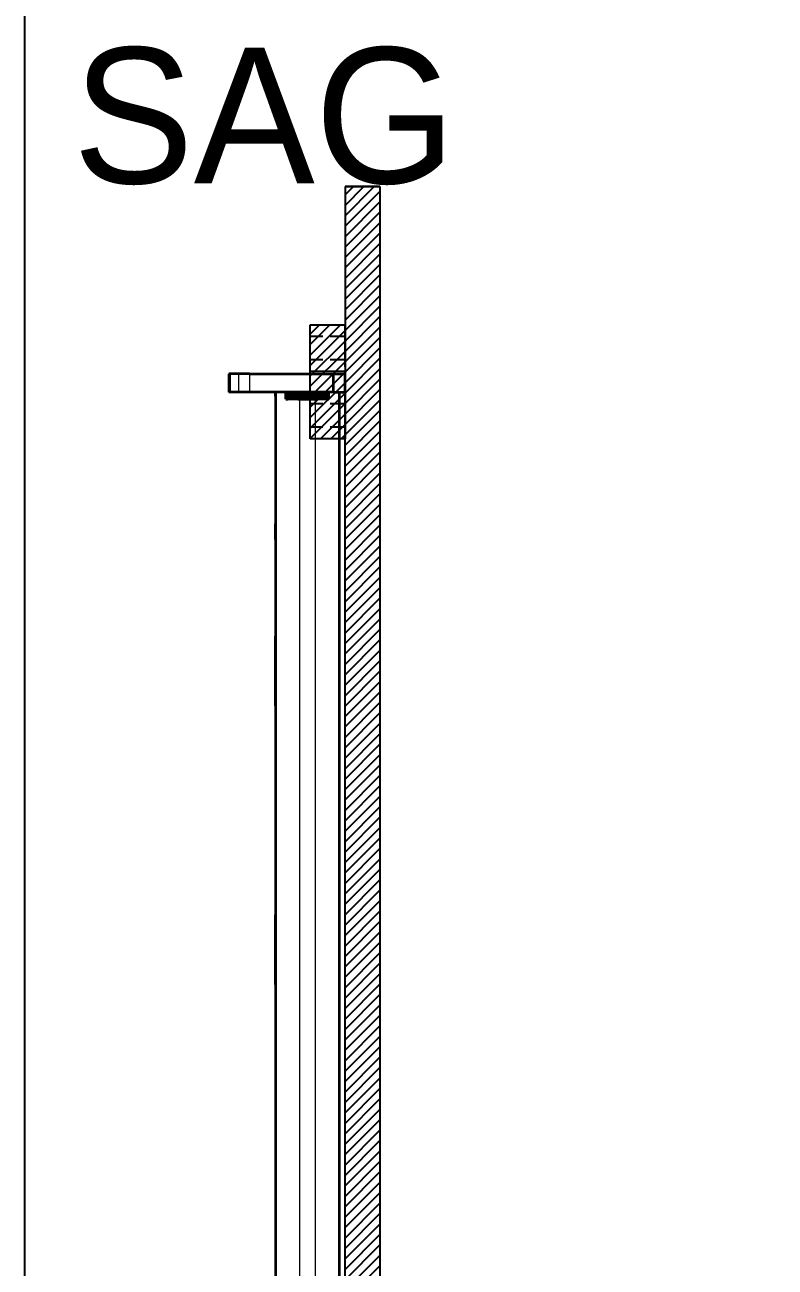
# Model space of a CAD drawing. Extents: x -442114 to -441356, y 420528 to 426243.
# Drawn here: x -442114 to -441791, y 423201 to 423735 of the extents above; entities that cross this region are included whole.
import ezdxf

# ---------------------------------------------------------------- set-up
doc = ezdxf.new("R2010")
doc.units = 0
doc.linetypes.add('DASHED2', pattern=[9.525, 6.35, -3.175])
doc.layers.add('GORUNEN', color=7, linetype='Continuous', lineweight=35)
doc.layers.add('TEGET', color=8, linetype='Continuous', lineweight=18)
doc.layers.add('YAZI', color=3, linetype='Continuous')

# ---------------------------------------------------------------- blocks, each defined once
blk = doc.blocks.new('RFRF')
at = {"layer": 'GORUNEN', "color": 6}
for points in [[(-436074.87, 422637.79), (-436074.95, 422637.79), (-436075.03, 422637.79), (-436075.1, 422637.79), (-436075.16, 422637.79), (-436075.22, 422637.79), (-436075.27, 422637.79), (-436075.31, 422637.79), (-436075.35, 422637.79), (-436075.39, 422637.79), (-436075.41, 422637.79), (-436075.44, 422637.79), (-436075.45, 422637.79), (-436075.46, 422637.79), (-436075.46, 422637.79)], [(-436075.46, 422637.79), (-436075.46, 422629.79)], [(-436071.41, 422637.79), (-436074.87, 422637.79)], [(-436066.56, 422637.79), (-436067.03, 422637.79), (-436067.5, 422637.79), (-436067.96, 422637.79), (-436068.41, 422637.79), (-436068.84, 422637.79), (-436069.25, 422637.79), (-436069.64, 422637.79), (-436069.99, 422637.79), (-436070.32, 422637.79), (-436070.62, 422637.79), (-436070.87, 422637.79), (-436071.09, 422637.79), (-436071.27, 422637.79), (-436071.41, 422637.79)], [(-436066.56, 422637.79), (-436030.46, 422637.79)], [(-436030.46, 422637.79), (-436025.46, 422637.79)], [(-436030.46, 422629.79), (-436030.46, 422637.79)], [(-436025.46, 422629.79), (-436025.46, 422637.79)], [(-436074.87, 422629.79), (-436075.31, 422629.79), (-436075.46, 422629.79)], [(-436071.41, 422629.79), (-436074.87, 422629.79)], [(-436066.56, 422629.79), (-436068.18, 422629.79), (-436069.64, 422629.79), (-436070.24, 422629.79), (-436070.75, 422629.79), (-436071.14, 422629.79), (-436071.41, 422629.79)], [(-436030.46, 422629.79), (-436066.56, 422629.79)], [(-436055.46, 422629.79), (-436055.46, 420689.79)], [(-436055.46, 422628.16), (-436055.46, 422628.27), (-436055.46, 422628.38), (-436055.46, 422628.49), (-436055.46, 422628.6), (-436055.46, 422628.72), (-436055.46, 422628.83), (-436055.46, 422628.95), (-436055.46, 422629.07), (-436055.46, 422629.19), (-436055.46, 422629.31), (-436055.46, 422629.43), (-436055.46, 422629.55), (-436055.46, 422629.67), (-436055.46, 422629.79)], [(-436051.01, 422629.36), (-436051.01, 422629.79)], [(-436051.01, 422629.36), (-436050.16, 422629.36)], [(-436051.01, 422629.22), (-436051.01, 422629.36)], [(-436051.01, 422629.22), (-436050.16, 422629.22)], [(-436051.01, 422628.81), (-436051.01, 422629.22)], [(-436050.16, 422629.36), (-436049.48, 422629.36), (-436048.81, 422629.36), (-436048.15, 422629.36), (-436047.51, 422629.36), (-436046.89, 422629.36), (-436046.31, 422629.36), (-436045.76, 422629.36), (-436045.25, 422629.36), (-436044.78, 422629.36), (-436044.36, 422629.36), (-436044, 422629.36), (-436043.7, 422629.36), (-436043.45, 422629.36), (-436043.27, 422629.36)], [(-436043.4, 422629.22), (-436043.58, 422629.22), (-436043.83, 422629.22), (-436044.13, 422629.22), (-436044.48, 422629.22), (-436044.89, 422629.22), (-436045.34, 422629.22), (-436045.84, 422629.22), (-436046.38, 422629.22), (-436046.96, 422629.22), (-436047.56, 422629.22), (-436048.19, 422629.22), (-436048.83, 422629.22), (-436049.49, 422629.22), (-436050.16, 422629.22)], [(-436043.4, 422629.22), (-436042.76, 422629.22)], [(-436043.27, 422629.36), (-436042.62, 422629.36)], [(-436042.76, 422629.22), (-436042.69, 422629.22), (-436042.59, 422629.22), (-436042.46, 422629.22), (-436042.3, 422629.22), (-436042.11, 422629.22), (-436041.92, 422629.22), (-436041.71, 422629.22), (-436041.51, 422629.22), (-436041.31, 422629.22), (-436041.13, 422629.22), (-436040.97, 422629.22), (-436040.84, 422629.22), (-436040.74, 422629.22), (-436040.67, 422629.22)], [(-436042.62, 422629.36), (-436042.56, 422629.36), (-436042.47, 422629.36), (-436042.36, 422629.36), (-436042.22, 422629.36), (-436042.06, 422629.36), (-436041.89, 422629.36), (-436041.71, 422629.36), (-436041.54, 422629.36), (-436041.37, 422629.36), (-436041.21, 422629.36), (-436041.07, 422629.36), (-436040.95, 422629.36), (-436040.87, 422629.36), (-436040.81, 422629.36)], [(-436040.81, 422629.36), (-436040.16, 422629.36)], [(-436040.67, 422629.22), (-436040.02, 422629.22)], [(-436040.16, 422629.36), (-436039.98, 422629.36), (-436039.73, 422629.36), (-436039.42, 422629.36), (-436039.06, 422629.36), (-436038.65, 422629.36), (-436038.18, 422629.36), (-436037.67, 422629.36), (-436037.12, 422629.36), (-436036.54, 422629.36), (-436035.92, 422629.36), (-436035.28, 422629.36), (-436034.62, 422629.36), (-436033.95, 422629.36), (-436033.27, 422629.36)], [(-436033.27, 422629.22), (-436033.93, 422629.22), (-436034.59, 422629.22), (-436035.24, 422629.22), (-436035.87, 422629.22), (-436036.47, 422629.22), (-436037.04, 422629.22), (-436037.58, 422629.22), (-436038.08, 422629.22), (-436038.54, 422629.22), (-436038.95, 422629.22), (-436039.3, 422629.22), (-436039.6, 422629.22), (-436039.84, 422629.22), (-436040.02, 422629.22)], [(-436033.27, 422629.79), (-436032.42, 422629.79)], [(-436033.27, 422629.36), (-436032.42, 422629.36)], [(-436033.27, 422629.22), (-436032.42, 422629.22)], [(-436032.42, 422629.36), (-436032.42, 422629.79)], [(-436032.42, 422629.22), (-436032.42, 422629.36)], [(-436032.42, 422628.81), (-436032.42, 422629.22)], [(-436030.46, 422629.79), (-436025.46, 422629.79)], [(-436027.96, 422629.79), (-436027.96, 420689.79)], [(-436055.46, 422628.16), (-436055.46, 422627.94), (-436055.46, 422627.73), (-436055.46, 422627.53), (-436055.46, 422627.34), (-436055.46, 422627.17), (-436055.46, 422627.01), (-436055.46, 422626.87), (-436055.46, 422626.74), (-436055.46, 422626.64), (-436055.46, 422626.55), (-436055.46, 422626.48), (-436055.46, 422626.43), (-436055.46, 422626.4), (-436055.46, 422626.39)], [(-436055.46, 422626.39), (-436055.46, 422613.19)], [(-436051.01, 422628.81), (-436050.16, 422628.81)], [(-436051.01, 422628.67), (-436051.01, 422628.81)], [(-436051.01, 422628.67), (-436050.16, 422628.67)], [(-436051.01, 422628.36), (-436051.01, 422628.67)], [(-436051.01, 422628.36), (-436050.16, 422628.36)], [(-436051.01, 422628.22), (-436051.01, 422628.36)], [(-436051.01, 422628.22), (-436050.16, 422628.22)], [(-436051.01, 422627.91), (-436051.01, 422628.22)], [(-436051.01, 422627.91), (-436050.16, 422627.91)], [(-436051.01, 422627.77), (-436051.01, 422627.91)], [(-436051.01, 422627.77), (-436050.16, 422627.77)], [(-436051.01, 422627.36), (-436051.01, 422627.77)], [(-436051.01, 422627.36), (-436050.16, 422627.36)], [(-436051.01, 422627.22), (-436051.01, 422627.36)], [(-436051.01, 422627.22), (-436050.16, 422627.22)], [(-436051.01, 422626.79), (-436051.01, 422627.22)], [(-436051.01, 422626.79), (-436050.16, 422626.79)], [(-436050.16, 422628.81), (-436049.53, 422628.81), (-436048.91, 422628.81), (-436048.3, 422628.81), (-436047.71, 422628.81), (-436047.15, 422628.81), (-436046.61, 422628.81), (-436046.1, 422628.81), (-436045.63, 422628.81), (-436045.2, 422628.81), (-436044.82, 422628.81), (-436044.48, 422628.81), (-436044.2, 422628.81), (-436043.97, 422628.81), (-436043.8, 422628.81)], [(-436043.94, 422628.67), (-436044.11, 422628.67), (-436044.33, 422628.67), (-436044.6, 422628.67), (-436044.93, 422628.67), (-436045.31, 422628.67), (-436045.73, 422628.67), (-436046.19, 422628.67), (-436046.68, 422628.67), (-436047.21, 422628.67), (-436047.77, 422628.67), (-436048.34, 422628.67), (-436048.94, 422628.67), (-436049.54, 422628.67), (-436050.16, 422628.67)], [(-436050.16, 422628.36), (-436049.57, 422628.36), (-436049, 422628.36), (-436048.43, 422628.36), (-436047.88, 422628.36), (-436047.35, 422628.36), (-436046.85, 422628.36), (-436046.38, 422628.36), (-436045.94, 422628.36), (-436045.54, 422628.36), (-436045.18, 422628.36), (-436044.87, 422628.36), (-436044.61, 422628.36), (-436044.4, 422628.36), (-436044.24, 422628.36)], [(-436044.38, 422628.22), (-436044.53, 422628.22), (-436044.74, 422628.22), (-436045, 422628.22), (-436045.3, 422628.22), (-436045.65, 422628.22), (-436046.04, 422628.22), (-436046.47, 422628.22), (-436046.93, 422628.22), (-436047.42, 422628.22), (-436047.94, 422628.22), (-436048.47, 422628.22), (-436049.03, 422628.22), (-436049.59, 422628.22), (-436050.16, 422628.22)], [(-436050.16, 422627.91), (-436049.62, 422627.91), (-436049.08, 422627.91), (-436048.56, 422627.91), (-436048.05, 422627.91), (-436047.56, 422627.91), (-436047.1, 422627.91), (-436046.66, 422627.91), (-436046.25, 422627.91), (-436045.88, 422627.91), (-436045.55, 422627.91), (-436045.27, 422627.91), (-436045.02, 422627.91), (-436044.83, 422627.91), (-436044.68, 422627.91)], [(-436044.82, 422627.77), (-436044.96, 422627.77), (-436045.15, 422627.77), (-436045.39, 422627.77), (-436045.67, 422627.77), (-436045.99, 422627.77), (-436046.35, 422627.77), (-436046.75, 422627.77), (-436047.17, 422627.77), (-436047.63, 422627.77), (-436048.1, 422627.77), (-436048.6, 422627.77), (-436049.11, 422627.77), (-436049.63, 422627.77), (-436050.16, 422627.77)], [(-436050.16, 422627.36), (-436049.67, 422627.36), (-436049.19, 422627.36), (-436048.72, 422627.36), (-436048.26, 422627.36), (-436047.82, 422627.36), (-436047.4, 422627.36), (-436047, 422627.36), (-436046.64, 422627.36), (-436046.3, 422627.36), (-436046, 422627.36), (-436045.74, 422627.36), (-436045.53, 422627.36), (-436045.35, 422627.36), (-436045.22, 422627.36)], [(-436045.35, 422627.22), (-436045.48, 422627.22), (-436045.65, 422627.22), (-436045.87, 422627.22), (-436046.12, 422627.22), (-436046.41, 422627.22), (-436046.73, 422627.22), (-436047.09, 422627.22), (-436047.47, 422627.22), (-436047.88, 422627.22), (-436048.31, 422627.22), (-436048.76, 422627.22), (-436049.22, 422627.22), (-436049.68, 422627.22), (-436050.16, 422627.22)], [(-436045.77, 422626.79), (-436045.89, 422626.79), (-436046.05, 422626.79), (-436046.24, 422626.79), (-436046.47, 422626.79), (-436046.74, 422626.79), (-436047.03, 422626.79), (-436047.36, 422626.79), (-436047.71, 422626.79), (-436048.08, 422626.79), (-436048.47, 422626.79), (-436048.88, 422626.79), (-436049.3, 422626.79), (-436049.72, 422626.79), (-436050.16, 422626.79)], [(-436045.77, 422626.79), (-436045.12, 422626.79)], [(-436045.35, 422627.22), (-436044.71, 422627.22)], [(-436045.22, 422627.36), (-436044.57, 422627.36)], [(-436045.12, 422626.79), (-436044.91, 422626.79), (-436044.58, 422626.79), (-436044.14, 422626.79), (-436043.62, 422626.79), (-436043.02, 422626.79), (-436042.38, 422626.79), (-436041.71, 422626.79), (-436041.05, 422626.79), (-436040.4, 422626.79), (-436039.81, 422626.79), (-436039.28, 422626.79), (-436038.85, 422626.79), (-436038.52, 422626.79), (-436038.3, 422626.79)], [(-436044.82, 422627.77), (-436044.17, 422627.77)], [(-436044.71, 422627.22), (-436044.52, 422627.22), (-436044.23, 422627.22), (-436043.85, 422627.22), (-436043.39, 422627.22), (-436042.86, 422627.22), (-436042.3, 422627.22), (-436041.71, 422627.22), (-436041.13, 422627.22), (-436040.56, 422627.22), (-436040.04, 422627.22), (-436039.58, 422627.22), (-436039.2, 422627.22), (-436038.91, 422627.22), (-436038.72, 422627.22)], [(-436044.68, 422627.91), (-436044.03, 422627.91)], [(-436044.57, 422627.36), (-436044.39, 422627.36), (-436044.11, 422627.36), (-436043.75, 422627.36), (-436043.31, 422627.36), (-436042.81, 422627.36), (-436042.27, 422627.36), (-436041.71, 422627.36), (-436041.15, 422627.36), (-436040.62, 422627.36), (-436040.12, 422627.36), (-436039.68, 422627.36), (-436039.31, 422627.36), (-436039.04, 422627.36), (-436038.86, 422627.36)], [(-436044.38, 422628.22), (-436043.73, 422628.22)], [(-436044.24, 422628.36), (-436043.59, 422628.36)], [(-436044.17, 422627.77), (-436044.02, 422627.77), (-436043.78, 422627.77), (-436043.46, 422627.77), (-436043.09, 422627.77), (-436042.66, 422627.77), (-436042.19, 422627.77), (-436041.71, 422627.77), (-436041.23, 422627.77), (-436040.77, 422627.77), (-436040.34, 422627.77), (-436039.96, 422627.77), (-436039.65, 422627.77), (-436039.41, 422627.77), (-436039.26, 422627.77)], [(-436044.03, 422627.91), (-436043.89, 422627.91), (-436043.66, 422627.91), (-436043.37, 422627.91), (-436043.01, 422627.91), (-436042.6, 422627.91), (-436042.17, 422627.91), (-436041.71, 422627.91), (-436041.26, 422627.91), (-436040.82, 422627.91), (-436040.42, 422627.91), (-436040.06, 422627.91), (-436039.76, 422627.91), (-436039.54, 422627.91), (-436039.39, 422627.91)], [(-436043.94, 422628.67), (-436043.29, 422628.67)], [(-436043.8, 422628.81), (-436043.15, 422628.81)], [(-436043.73, 422628.22), (-436043.6, 422628.22), (-436043.41, 422628.22), (-436043.15, 422628.22), (-436042.84, 422628.22), (-436042.49, 422628.22), (-436042.11, 422628.22), (-436041.71, 422628.22), (-436041.32, 422628.22), (-436040.94, 422628.22), (-436040.59, 422628.22), (-436040.28, 422628.22), (-436040.02, 422628.22), (-436039.82, 422628.22), (-436039.7, 422628.22)], [(-436043.59, 422628.36), (-436043.48, 422628.36), (-436043.29, 422628.36), (-436043.05, 422628.36), (-436042.76, 422628.36), (-436042.44, 422628.36), (-436042.08, 422628.36), (-436041.71, 422628.36), (-436041.35, 422628.36), (-436040.99, 422628.36), (-436040.66, 422628.36), (-436040.37, 422628.36), (-436040.13, 422628.36), (-436039.95, 422628.36), (-436039.83, 422628.36)], [(-436043.29, 422628.67), (-436043.19, 422628.67), (-436043.04, 422628.67), (-436042.84, 422628.67), (-436042.6, 422628.67), (-436042.32, 422628.67), (-436042.02, 422628.67), (-436041.71, 422628.67), (-436041.4, 422628.67), (-436041.11, 422628.67), (-436040.83, 422628.67), (-436040.59, 422628.67), (-436040.39, 422628.67), (-436040.23, 422628.67), (-436040.14, 422628.67)], [(-436043.15, 422628.81), (-436043.06, 422628.81), (-436042.92, 422628.81), (-436042.74, 422628.81), (-436042.52, 422628.81), (-436042.27, 422628.81), (-436042, 422628.81), (-436041.71, 422628.81), (-436041.43, 422628.81), (-436041.16, 422628.81), (-436040.91, 422628.81), (-436040.69, 422628.81), (-436040.5, 422628.81), (-436040.36, 422628.81), (-436040.27, 422628.81)], [(-436040.27, 422628.81), (-436039.62, 422628.81)], [(-436040.14, 422628.67), (-436039.49, 422628.67)], [(-436039.83, 422628.36), (-436039.19, 422628.36)], [(-436039.7, 422628.22), (-436039.05, 422628.22)], [(-436039.62, 422628.81), (-436039.45, 422628.81), (-436039.23, 422628.81), (-436038.95, 422628.81), (-436038.61, 422628.81), (-436038.23, 422628.81), (-436037.8, 422628.81), (-436037.33, 422628.81), (-436036.82, 422628.81), (-436036.28, 422628.81), (-436035.71, 422628.81), (-436035.12, 422628.81), (-436034.51, 422628.81), (-436033.9, 422628.81), (-436033.27, 422628.81)], [(-436033.27, 422628.67), (-436033.88, 422628.67), (-436034.49, 422628.67), (-436035.08, 422628.67), (-436035.66, 422628.67), (-436036.22, 422628.67), (-436036.74, 422628.67), (-436037.24, 422628.67), (-436037.7, 422628.67), (-436038.12, 422628.67), (-436038.5, 422628.67), (-436038.82, 422628.67), (-436039.1, 422628.67), (-436039.32, 422628.67), (-436039.49, 422628.67)], [(-436039.39, 422627.91), (-436038.75, 422627.91)], [(-436039.26, 422627.77), (-436038.61, 422627.77)], [(-436039.19, 422628.36), (-436039.03, 422628.36), (-436038.82, 422628.36), (-436038.55, 422628.36), (-436038.24, 422628.36), (-436037.89, 422628.36), (-436037.49, 422628.36), (-436037.05, 422628.36), (-436036.58, 422628.36), (-436036.07, 422628.36), (-436035.54, 422628.36), (-436034.99, 422628.36), (-436034.43, 422628.36), (-436033.85, 422628.36), (-436033.27, 422628.36)], [(-436033.27, 422628.22), (-436033.84, 422628.22), (-436034.4, 422628.22), (-436034.95, 422628.22), (-436035.49, 422628.22), (-436036.01, 422628.22), (-436036.5, 422628.22), (-436036.96, 422628.22), (-436037.39, 422628.22), (-436037.78, 422628.22), (-436038.13, 422628.22), (-436038.43, 422628.22), (-436038.69, 422628.22), (-436038.89, 422628.22), (-436039.05, 422628.22)], [(-436038.86, 422627.36), (-436038.21, 422627.36)], [(-436038.75, 422627.91), (-436038.6, 422627.91), (-436038.4, 422627.91), (-436038.16, 422627.91), (-436037.87, 422627.91), (-436037.54, 422627.91), (-436037.17, 422627.91), (-436036.77, 422627.91), (-436036.33, 422627.91), (-436035.87, 422627.91), (-436035.38, 422627.91), (-436034.87, 422627.91), (-436034.34, 422627.91), (-436033.81, 422627.91), (-436033.27, 422627.91)], [(-436038.72, 422627.22), (-436038.07, 422627.22)], [(-436033.27, 422627.77), (-436033.8, 422627.77), (-436034.32, 422627.77), (-436034.83, 422627.77), (-436035.32, 422627.77), (-436035.8, 422627.77), (-436036.25, 422627.77), (-436036.68, 422627.77), (-436037.08, 422627.77), (-436037.44, 422627.77), (-436037.76, 422627.77), (-436038.04, 422627.77), (-436038.28, 422627.77), (-436038.47, 422627.77), (-436038.61, 422627.77)], [(-436038.3, 422626.79), (-436037.66, 422626.79)], [(-436038.21, 422627.36), (-436038.08, 422627.36), (-436037.9, 422627.36), (-436037.68, 422627.36), (-436037.42, 422627.36), (-436037.13, 422627.36), (-436036.79, 422627.36), (-436036.43, 422627.36), (-436036.03, 422627.36), (-436035.61, 422627.36), (-436035.17, 422627.36), (-436034.71, 422627.36), (-436034.24, 422627.36), (-436033.76, 422627.36), (-436033.27, 422627.36)], [(-436033.27, 422627.22), (-436033.74, 422627.22), (-436034.21, 422627.22), (-436034.67, 422627.22), (-436035.12, 422627.22), (-436035.55, 422627.22), (-436035.95, 422627.22), (-436036.34, 422627.22), (-436036.69, 422627.22), (-436037.02, 422627.22), (-436037.31, 422627.22), (-436037.56, 422627.22), (-436037.77, 422627.22), (-436037.94, 422627.22), (-436038.07, 422627.22)], [(-436033.27, 422626.79), (-436033.7, 422626.79), (-436034.13, 422626.79), (-436034.55, 422626.79), (-436034.96, 422626.79), (-436035.35, 422626.79), (-436035.72, 422626.79), (-436036.07, 422626.79), (-436036.4, 422626.79), (-436036.69, 422626.79), (-436036.96, 422626.79), (-436037.19, 422626.79), (-436037.38, 422626.79), (-436037.54, 422626.79), (-436037.66, 422626.79)], [(-436033.27, 422628.81), (-436032.42, 422628.81)], [(-436033.27, 422628.67), (-436032.42, 422628.67)], [(-436033.27, 422628.36), (-436032.42, 422628.36)], [(-436033.27, 422628.22), (-436032.42, 422628.22)], [(-436033.27, 422627.91), (-436032.42, 422627.91)], [(-436033.27, 422627.77), (-436032.42, 422627.77)], [(-436033.27, 422627.36), (-436032.42, 422627.36)], [(-436033.27, 422627.22), (-436032.42, 422627.22)], [(-436033.27, 422626.79), (-436032.42, 422626.79)], [(-436032.42, 422628.67), (-436032.42, 422628.81)], [(-436032.42, 422628.36), (-436032.42, 422628.67)], [(-436032.42, 422628.22), (-436032.42, 422628.36)], [(-436032.42, 422627.91), (-436032.42, 422628.22)], [(-436032.42, 422627.77), (-436032.42, 422627.91)], [(-436032.42, 422627.36), (-436032.42, 422627.77)], [(-436032.42, 422627.22), (-436032.42, 422627.36)], [(-436032.42, 422626.79), (-436032.42, 422627.22)], [(-436055.46, 422613.19), (-436055.46, 422613.15), (-436055.46, 422613.04), (-436055.46, 422612.86), (-436055.46, 422612.61), (-436055.46, 422612.3), (-436055.46, 422611.94), (-436055.46, 422611.53), (-436055.46, 422611.08), (-436055.46, 422610.6), (-436055.46, 422610.1), (-436055.46, 422609.6), (-436055.46, 422609.1), (-436055.46, 422608.62), (-436055.46, 422608.16)], [(-436055.46, 422608.16), (-436055.46, 422607.94), (-436055.46, 422607.73), (-436055.46, 422607.53), (-436055.46, 422607.34), (-436055.46, 422607.17), (-436055.46, 422607.01), (-436055.46, 422606.87), (-436055.46, 422606.74), (-436055.46, 422606.64), (-436055.46, 422606.55), (-436055.46, 422606.48), (-436055.46, 422606.43), (-436055.46, 422606.4), (-436055.46, 422606.39)], [(-436055.46, 422606.39), (-436055.46, 422593.19)], [(-436055.46, 422593.19), (-436055.46, 422593.15), (-436055.46, 422593.04), (-436055.46, 422592.86), (-436055.46, 422592.61), (-436055.46, 422592.3), (-436055.46, 422591.94), (-436055.46, 422591.53), (-436055.46, 422591.08), (-436055.46, 422590.6), (-436055.46, 422590.1), (-436055.46, 422589.6), (-436055.46, 422589.1), (-436055.46, 422588.62), (-436055.46, 422588.16)], [(-436055.46, 422588.16), (-436055.46, 422587.94), (-436055.46, 422587.73), (-436055.46, 422587.53), (-436055.46, 422587.34), (-436055.46, 422587.17), (-436055.46, 422587.01), (-436055.46, 422586.87), (-436055.46, 422586.74), (-436055.46, 422586.64), (-436055.46, 422586.55), (-436055.46, 422586.48), (-436055.46, 422586.43), (-436055.46, 422586.4), (-436055.46, 422586.39)], [(-436055.46, 422586.39), (-436055.46, 422573.19)], [(-436055.46, 422568.16), (-436055.46, 422571.53), (-436055.46, 422572.22), (-436055.46, 422572.75), (-436055.46, 422573.08), (-436055.46, 422573.19)], [(-436055.46, 422566.39), (-436055.46, 422566.51), (-436055.46, 422566.87), (-436055.46, 422567.43), (-436055.46, 422568.16)], [(-436055.46, 422566.39), (-436055.46, 422553.19)], [(-436055.46, 422553.19), (-436055.46, 422553.15), (-436055.46, 422553.04), (-436055.46, 422552.86), (-436055.46, 422552.61), (-436055.46, 422552.3), (-436055.46, 422551.94), (-436055.46, 422551.53), (-436055.46, 422551.08), (-436055.46, 422550.6), (-436055.46, 422550.1), (-436055.46, 422549.6), (-436055.46, 422549.1), (-436055.46, 422548.62), (-436055.46, 422548.16)], [(-436055.46, 422548.16), (-436055.46, 422547.94), (-436055.46, 422547.73), (-436055.46, 422547.53), (-436055.46, 422547.34), (-436055.46, 422547.17), (-436055.46, 422547.01), (-436055.46, 422546.87), (-436055.46, 422546.74), (-436055.46, 422546.64), (-436055.46, 422546.55), (-436055.46, 422546.48), (-436055.46, 422546.43), (-436055.46, 422546.4), (-436055.46, 422546.39)], [(-436055.46, 422546.39), (-436055.46, 422533.19)], [(-436055.46, 422533.19), (-436055.46, 422533.15), (-436055.46, 422533.04), (-436055.46, 422532.86), (-436055.46, 422532.61), (-436055.46, 422532.3), (-436055.46, 422531.94), (-436055.46, 422531.53), (-436055.46, 422531.08), (-436055.46, 422530.6), (-436055.46, 422530.1), (-436055.46, 422529.6), (-436055.46, 422529.1), (-436055.46, 422528.62), (-436055.46, 422528.16)], [(-436055.46, 422528.16), (-436055.46, 422527.94), (-436055.46, 422527.73), (-436055.46, 422527.53), (-436055.46, 422527.34), (-436055.46, 422527.17), (-436055.46, 422527.01), (-436055.46, 422526.87), (-436055.46, 422526.74), (-436055.46, 422526.64), (-436055.46, 422526.55), (-436055.46, 422526.48), (-436055.46, 422526.43), (-436055.46, 422526.4), (-436055.46, 422526.39)], [(-436055.46, 422526.39), (-436055.46, 422524.79)], [(-436055.46, 422509.79), (-436055.46, 422511.47), (-436055.46, 422513.13), (-436055.46, 422514.75), (-436055.46, 422516.3), (-436055.46, 422517.77), (-436055.46, 422519.14), (-436055.46, 422520.4), (-436055.46, 422521.52), (-436055.46, 422522.49), (-436055.46, 422523.31), (-436055.46, 422523.95), (-436055.46, 422524.42), (-436055.46, 422524.7), (-436055.46, 422524.79)], [(-436055.46, 422524.79), (-436055.46, 422524.7), (-436055.46, 422524.42), (-436055.46, 422523.95), (-436055.46, 422523.31), (-436055.46, 422522.49), (-436055.46, 422521.52), (-436055.46, 422520.4), (-436055.46, 422519.14), (-436055.46, 422517.77), (-436055.46, 422516.3), (-436055.46, 422514.75), (-436055.46, 422513.13), (-436055.46, 422511.47), (-436055.46, 422509.79)], [(-436055.46, 422494.79), (-436055.46, 422494.89), (-436055.46, 422495.17), (-436055.46, 422495.63), (-436055.46, 422496.28), (-436055.46, 422497.09), (-436055.46, 422498.06), (-436055.46, 422499.19), (-436055.46, 422500.44), (-436055.46, 422501.81), (-436055.46, 422503.28), (-436055.46, 422504.84), (-436055.46, 422506.45), (-436055.46, 422508.11), (-436055.46, 422509.79)], [(-436055.46, 422509.79), (-436055.46, 422508.11), (-436055.46, 422506.45), (-436055.46, 422504.84), (-436055.46, 422503.28), (-436055.46, 422501.81), (-436055.46, 422500.44), (-436055.46, 422499.19), (-436055.46, 422498.06), (-436055.46, 422497.09), (-436055.46, 422496.28), (-436055.46, 422495.63), (-436055.46, 422495.17), (-436055.46, 422494.89), (-436055.46, 422494.79)], [(-436055.46, 422494.79), (-436055.46, 422493.19)], [(-436055.46, 422493.19), (-436055.46, 422493.15), (-436055.46, 422493.04), (-436055.46, 422492.86), (-436055.46, 422492.61), (-436055.46, 422492.3), (-436055.46, 422491.94), (-436055.46, 422491.53), (-436055.46, 422491.08), (-436055.46, 422490.6), (-436055.46, 422490.1), (-436055.46, 422489.6), (-436055.46, 422489.1), (-436055.46, 422488.62), (-436055.46, 422488.16)], [(-436055.46, 422488.16), (-436055.46, 422487.94), (-436055.46, 422487.73), (-436055.46, 422487.53), (-436055.46, 422487.34), (-436055.46, 422487.17), (-436055.46, 422487.01), (-436055.46, 422486.87), (-436055.46, 422486.74), (-436055.46, 422486.64), (-436055.46, 422486.55), (-436055.46, 422486.48), (-436055.46, 422486.43), (-436055.46, 422486.4), (-436055.46, 422486.39)], [(-436055.46, 422486.39), (-436055.46, 422473.19)], [(-436055.46, 422473.19), (-436055.46, 422473.15), (-436055.46, 422473.04), (-436055.46, 422472.86), (-436055.46, 422472.61), (-436055.46, 422472.3), (-436055.46, 422471.94), (-436055.46, 422471.53), (-436055.46, 422471.08), (-436055.46, 422470.6), (-436055.46, 422470.1), (-436055.46, 422469.6), (-436055.46, 422469.1), (-436055.46, 422468.62), (-436055.46, 422468.16)], [(-436055.46, 422468.16), (-436055.46, 422467.94), (-436055.46, 422467.73), (-436055.46, 422467.53), (-436055.46, 422467.34), (-436055.46, 422467.17), (-436055.46, 422467.01), (-436055.46, 422466.87), (-436055.46, 422466.74), (-436055.46, 422466.64), (-436055.46, 422466.55), (-436055.46, 422466.48), (-436055.46, 422466.43), (-436055.46, 422466.4), (-436055.46, 422466.39)], [(-436055.46, 422466.39), (-436055.46, 422453.19)], [(-436055.46, 422453.19), (-436055.46, 422453.15), (-436055.46, 422453.04), (-436055.46, 422452.86), (-436055.46, 422452.61), (-436055.46, 422452.3), (-436055.46, 422451.94), (-436055.46, 422451.53), (-436055.46, 422451.08), (-436055.46, 422450.6), (-436055.46, 422450.1), (-436055.46, 422449.6), (-436055.46, 422449.1), (-436055.46, 422448.62), (-436055.46, 422448.16)], [(-436055.46, 422448.16), (-436055.46, 422447.94), (-436055.46, 422447.73), (-436055.46, 422447.53), (-436055.46, 422447.34), (-436055.46, 422447.17), (-436055.46, 422447.01), (-436055.46, 422446.87), (-436055.46, 422446.74), (-436055.46, 422446.64), (-436055.46, 422446.55), (-436055.46, 422446.48), (-436055.46, 422446.43), (-436055.46, 422446.4), (-436055.46, 422446.39)], [(-436055.46, 422446.39), (-436055.46, 422433.19)], [(-436055.46, 422433.19), (-436055.46, 422433.15), (-436055.46, 422433.04), (-436055.46, 422432.86), (-436055.46, 422432.61), (-436055.46, 422432.3), (-436055.46, 422431.94), (-436055.46, 422431.53), (-436055.46, 422431.08), (-436055.46, 422430.6), (-436055.46, 422430.1), (-436055.46, 422429.6), (-436055.46, 422429.1), (-436055.46, 422428.62), (-436055.46, 422428.16)], [(-436055.46, 422428.16), (-436055.46, 422427.94), (-436055.46, 422427.73), (-436055.46, 422427.53), (-436055.46, 422427.34), (-436055.46, 422427.17), (-436055.46, 422427.01), (-436055.46, 422426.87), (-436055.46, 422426.74), (-436055.46, 422426.64), (-436055.46, 422426.55), (-436055.46, 422426.48), (-436055.46, 422426.43), (-436055.46, 422426.4), (-436055.46, 422426.39)], [(-436055.46, 422426.39), (-436055.46, 422413.19)], [(-436055.46, 422413.19), (-436055.46, 422413.15), (-436055.46, 422413.04), (-436055.46, 422412.86), (-436055.46, 422412.61), (-436055.46, 422412.3), (-436055.46, 422411.94), (-436055.46, 422411.53), (-436055.46, 422411.08), (-436055.46, 422410.6), (-436055.46, 422410.1), (-436055.46, 422409.6), (-436055.46, 422409.1), (-436055.46, 422408.62), (-436055.46, 422408.16)], [(-436055.46, 422408.16), (-436055.46, 422407.94), (-436055.46, 422407.73), (-436055.46, 422407.53), (-436055.46, 422407.34), (-436055.46, 422407.17), (-436055.46, 422407.01), (-436055.46, 422406.87), (-436055.46, 422406.74), (-436055.46, 422406.64), (-436055.46, 422406.55), (-436055.46, 422406.48), (-436055.46, 422406.43), (-436055.46, 422406.4), (-436055.46, 422406.39)], [(-436055.46, 422406.39), (-436055.46, 422404.79)], [(-436055.46, 422389.79), (-436055.46, 422391.47), (-436055.46, 422393.13), (-436055.46, 422394.75), (-436055.46, 422396.3), (-436055.46, 422397.77), (-436055.46, 422399.14), (-436055.46, 422400.4), (-436055.46, 422401.52), (-436055.46, 422402.49), (-436055.46, 422403.31), (-436055.46, 422403.95), (-436055.46, 422404.42), (-436055.46, 422404.7), (-436055.46, 422404.79)], [(-436055.46, 422404.79), (-436055.46, 422404.7), (-436055.46, 422404.42), (-436055.46, 422403.95), (-436055.46, 422403.31), (-436055.46, 422402.49), (-436055.46, 422401.52), (-436055.46, 422400.4), (-436055.46, 422399.14), (-436055.46, 422397.77), (-436055.46, 422396.3), (-436055.46, 422394.75), (-436055.46, 422393.13), (-436055.46, 422391.47), (-436055.46, 422389.79)], [(-436055.46, 422374.79), (-436055.46, 422374.89), (-436055.46, 422375.17), (-436055.46, 422375.63), (-436055.46, 422376.28), (-436055.46, 422377.09), (-436055.46, 422378.06), (-436055.46, 422379.19), (-436055.46, 422380.44), (-436055.46, 422381.81), (-436055.46, 422383.28), (-436055.46, 422384.84), (-436055.46, 422386.45), (-436055.46, 422388.11), (-436055.46, 422389.79)], [(-436055.46, 422389.79), (-436055.46, 422388.11), (-436055.46, 422386.45), (-436055.46, 422384.84), (-436055.46, 422383.28), (-436055.46, 422381.81), (-436055.46, 422380.44), (-436055.46, 422379.19), (-436055.46, 422378.06), (-436055.46, 422377.09), (-436055.46, 422376.28), (-436055.46, 422375.63), (-436055.46, 422375.17), (-436055.46, 422374.89), (-436055.46, 422374.79)], [(-436055.46, 422374.79), (-436055.46, 422373.19)], [(-436055.46, 422373.19), (-436055.46, 422373.15), (-436055.46, 422373.04), (-436055.46, 422372.86), (-436055.46, 422372.61), (-436055.46, 422372.3), (-436055.46, 422371.94), (-436055.46, 422371.53), (-436055.46, 422371.08), (-436055.46, 422370.6), (-436055.46, 422370.1), (-436055.46, 422369.6), (-436055.46, 422369.1), (-436055.46, 422368.62), (-436055.46, 422368.16)], [(-436055.46, 422368.16), (-436055.46, 422367.94), (-436055.46, 422367.73), (-436055.46, 422367.53), (-436055.46, 422367.34), (-436055.46, 422367.17), (-436055.46, 422367.01), (-436055.46, 422366.87), (-436055.46, 422366.74), (-436055.46, 422366.64), (-436055.46, 422366.55), (-436055.46, 422366.48), (-436055.46, 422366.43), (-436055.46, 422366.4), (-436055.46, 422366.39)], [(-436055.46, 422366.39), (-436055.46, 422353.19)], [(-436055.46, 422353.19), (-436055.46, 422353.15), (-436055.46, 422353.04), (-436055.46, 422352.86), (-436055.46, 422352.61), (-436055.46, 422352.3), (-436055.46, 422351.94), (-436055.46, 422351.53), (-436055.46, 422351.08), (-436055.46, 422350.6), (-436055.46, 422350.1), (-436055.46, 422349.6), (-436055.46, 422349.1), (-436055.46, 422348.62), (-436055.46, 422348.16)], [(-436055.46, 422348.16), (-436055.46, 422347.94), (-436055.46, 422347.73), (-436055.46, 422347.53), (-436055.46, 422347.34), (-436055.46, 422347.17), (-436055.46, 422347.01), (-436055.46, 422346.87), (-436055.46, 422346.74), (-436055.46, 422346.64), (-436055.46, 422346.55), (-436055.46, 422346.48), (-436055.46, 422346.43), (-436055.46, 422346.4), (-436055.46, 422346.39)], [(-436055.46, 422346.39), (-436055.46, 422333.19)], [(-436055.46, 422333.19), (-436055.46, 422333.15), (-436055.46, 422333.04), (-436055.46, 422332.86), (-436055.46, 422332.61), (-436055.46, 422332.3), (-436055.46, 422331.94), (-436055.46, 422331.53), (-436055.46, 422331.08), (-436055.46, 422330.6), (-436055.46, 422330.1), (-436055.46, 422329.6), (-436055.46, 422329.1), (-436055.46, 422328.62), (-436055.46, 422328.16)], [(-436055.46, 422328.16), (-436055.46, 422327.94), (-436055.46, 422327.73), (-436055.46, 422327.53), (-436055.46, 422327.34), (-436055.46, 422327.17), (-436055.46, 422327.01), (-436055.46, 422326.87), (-436055.46, 422326.74), (-436055.46, 422326.64), (-436055.46, 422326.55), (-436055.46, 422326.48), (-436055.46, 422326.43), (-436055.46, 422326.4), (-436055.46, 422326.39)], [(-436055.46, 422326.39), (-436055.46, 422313.19)], [(-436055.46, 422313.19), (-436055.46, 422313.15), (-436055.46, 422313.04), (-436055.46, 422312.86), (-436055.46, 422312.61), (-436055.46, 422312.3), (-436055.46, 422311.94), (-436055.46, 422311.53), (-436055.46, 422311.08), (-436055.46, 422310.6), (-436055.46, 422310.1), (-436055.46, 422309.6), (-436055.46, 422309.1), (-436055.46, 422308.62), (-436055.46, 422308.16)], [(-436055.46, 422308.16), (-436055.46, 422307.94), (-436055.46, 422307.73), (-436055.46, 422307.53), (-436055.46, 422307.34), (-436055.46, 422307.17), (-436055.46, 422307.01), (-436055.46, 422306.87), (-436055.46, 422306.74), (-436055.46, 422306.64), (-436055.46, 422306.55), (-436055.46, 422306.48), (-436055.46, 422306.43), (-436055.46, 422306.4), (-436055.46, 422306.39)], [(-436055.46, 422306.39), (-436055.46, 422293.19)], [(-436055.46, 422293.19), (-436055.46, 422293.15), (-436055.46, 422293.04), (-436055.46, 422292.86), (-436055.46, 422292.61), (-436055.46, 422292.3), (-436055.46, 422291.94), (-436055.46, 422291.53), (-436055.46, 422291.08), (-436055.46, 422290.6), (-436055.46, 422290.1), (-436055.46, 422289.6), (-436055.46, 422289.1), (-436055.46, 422288.62), (-436055.46, 422288.16)], [(-436055.46, 422288.16), (-436055.46, 422287.94), (-436055.46, 422287.73), (-436055.46, 422287.53), (-436055.46, 422287.34), (-436055.46, 422287.17), (-436055.46, 422287.01), (-436055.46, 422286.87), (-436055.46, 422286.74), (-436055.46, 422286.64), (-436055.46, 422286.55), (-436055.46, 422286.48), (-436055.46, 422286.43), (-436055.46, 422286.4), (-436055.46, 422286.39)], [(-436055.46, 422286.39), (-436055.46, 422273.19)], [(-436055.46, 422273.19), (-436055.46, 422273.15), (-436055.46, 422273.04), (-436055.46, 422272.86), (-436055.46, 422272.61), (-436055.46, 422272.3), (-436055.46, 422271.94), (-436055.46, 422271.53), (-436055.46, 422271.08), (-436055.46, 422270.6), (-436055.46, 422270.1), (-436055.46, 422269.6), (-436055.46, 422269.1), (-436055.46, 422268.62), (-436055.46, 422268.16)], [(-436055.46, 422268.16), (-436055.46, 422267.94), (-436055.46, 422267.73), (-436055.46, 422267.53), (-436055.46, 422267.34), (-436055.46, 422267.17), (-436055.46, 422267.01), (-436055.46, 422266.87), (-436055.46, 422266.74), (-436055.46, 422266.64), (-436055.46, 422266.55), (-436055.46, 422266.48), (-436055.46, 422266.43), (-436055.46, 422266.4), (-436055.46, 422266.39)], [(-436055.46, 422266.39), (-436055.46, 422253.19)], [(-436055.46, 422253.19), (-436055.46, 422253.15), (-436055.46, 422253.04), (-436055.46, 422252.86), (-436055.46, 422252.61), (-436055.46, 422252.3), (-436055.46, 422251.94), (-436055.46, 422251.53), (-436055.46, 422251.08), (-436055.46, 422250.6), (-436055.46, 422250.1), (-436055.46, 422249.6), (-436055.46, 422249.1), (-436055.46, 422248.62), (-436055.46, 422248.16)]]:
    blk.add_lwpolyline(points, dxfattribs=at)
at = {"layer": 'TEGET', "color": 6}
for points in [[(-436074.87, 422637.79), (-436074.87, 422629.79)], [(-436071.41, 422637.79), (-436071.41, 422629.79)], [(-436066.56, 422637.79), (-436066.56, 422629.79)], [(-436050.16, 422629.36), (-436050.16, 422629.79)], [(-436050.16, 422629.22), (-436050.16, 422629.36)], [(-436050.16, 422628.81), (-436050.16, 422629.22)], [(-436043.8, 422628.81), (-436043.4, 422629.22)], [(-436043.4, 422629.36), (-436043.4, 422629.22)], [(-436043.27, 422629.36), (-436042.85, 422629.79)], [(-436043.15, 422628.81), (-436042.76, 422629.22)], [(-436042.76, 422629.22), (-436042.76, 422629.36)], [(-436042.62, 422629.36), (-436042.2, 422629.79)], [(-436041.23, 422629.79), (-436040.81, 422629.36)], [(-436040.67, 422629.36), (-436040.67, 422629.22)], [(-436040.67, 422629.22), (-436040.27, 422628.81)], [(-436040.16, 422629.36), (-436040.58, 422629.79)], [(-436040.02, 422629.22), (-436040.02, 422629.36)], [(-436039.62, 422628.81), (-436040.02, 422629.22)], [(-436033.27, 422629.36), (-436033.27, 422629.79)], [(-436033.27, 422629.36), (-436033.27, 422629.22)], [(-436033.27, 422628.81), (-436033.27, 422629.22)], [(-436050.16, 422628.67), (-436050.16, 422628.81)], [(-436050.16, 422628.36), (-436050.16, 422628.67)], [(-436050.16, 422628.22), (-436050.16, 422628.36)], [(-436050.16, 422627.91), (-436050.16, 422628.22)], [(-436050.16, 422627.77), (-436050.16, 422627.91)], [(-436050.16, 422627.36), (-436050.16, 422627.77)], [(-436050.16, 422627.22), (-436050.16, 422627.36)], [(-436050.16, 422626.79), (-436050.16, 422627.22)], [(-436045.77, 422626.79), (-436045.35, 422627.22)], [(-436045.35, 422627.36), (-436045.35, 422627.22)], [(-436045.22, 422627.36), (-436044.82, 422627.77)], [(-436045.12, 422626.79), (-436044.71, 422627.22)], [(-436045.12, 422626.79), (-436045.12, 420689.79)], [(-436044.82, 422627.91), (-436044.82, 422627.77)], [(-436044.71, 422627.22), (-436044.71, 422627.36)], [(-436044.68, 422627.91), (-436044.38, 422628.22)], [(-436044.57, 422627.36), (-436044.17, 422627.77)], [(-436044.38, 422628.36), (-436044.38, 422628.22)], [(-436044.24, 422628.36), (-436043.94, 422628.67)], [(-436044.17, 422627.77), (-436044.17, 422627.91)], [(-436044.03, 422627.91), (-436043.73, 422628.22)], [(-436043.94, 422628.81), (-436043.94, 422628.67)], [(-436043.73, 422628.22), (-436043.73, 422628.36)], [(-436043.59, 422628.36), (-436043.29, 422628.67)], [(-436043.29, 422628.67), (-436043.29, 422628.81)], [(-436040.14, 422628.81), (-436040.14, 422628.67)], [(-436040.14, 422628.67), (-436039.83, 422628.36)], [(-436039.7, 422628.36), (-436039.7, 422628.22)], [(-436039.7, 422628.22), (-436039.39, 422627.91)], [(-436039.49, 422628.67), (-436039.49, 422628.81)], [(-436039.19, 422628.36), (-436039.49, 422628.67)], [(-436039.26, 422627.91), (-436039.26, 422627.77)], [(-436039.26, 422627.77), (-436038.86, 422627.36)], [(-436039.05, 422628.22), (-436039.05, 422628.36)], [(-436038.75, 422627.91), (-436039.05, 422628.22)], [(-436038.72, 422627.36), (-436038.72, 422627.22)], [(-436038.72, 422627.22), (-436038.3, 422626.79)], [(-436038.61, 422627.77), (-436038.61, 422627.91)], [(-436038.21, 422627.36), (-436038.61, 422627.77)], [(-436038.3, 422626.79), (-436038.3, 420689.79)], [(-436038.07, 422627.22), (-436038.07, 422627.36)], [(-436037.66, 422626.79), (-436038.07, 422627.22)], [(-436033.27, 422628.81), (-436033.27, 422628.67)], [(-436033.27, 422628.36), (-436033.27, 422628.67)], [(-436033.27, 422628.36), (-436033.27, 422628.22)], [(-436033.27, 422627.91), (-436033.27, 422628.22)], [(-436033.27, 422627.91), (-436033.27, 422627.77)], [(-436033.27, 422627.36), (-436033.27, 422627.77)], [(-436033.27, 422627.36), (-436033.27, 422627.22)], [(-436033.27, 422626.79), (-436033.27, 422627.22)]]:
    blk.add_lwpolyline(points, dxfattribs=at)
blk = doc.blocks.new('FFEFRFRFRF')
at = {"true_color": 0x58ba48}
h = blk.add_hatch(dxfattribs=at)
h.set_pattern_fill('ANSI31', color=85)
h.paths.add_polyline_path([(-441961.1, 423665.81), (-441976.1, 423665.81), (-441976.1, 423606.31), (-441976.1, 423606.31), (-441976.1, 423588.31), (-441976.1, 423577.31), (-441976.1, 423170.81), (-441976.1, 423170.81), (-441976.1, 423126.81), (-441961.1, 423126.81)])
h.paths.add_polyline_path([(-441961.1, 423118.81), (-441976.1, 423118.81), (-441976.1, 423015.81), (-441976.1, 422965.81), (-441961.1, 422965.81)])
h.paths.add_polyline_path([(-441961.1, 423126.81), (-441976.1, 423126.81), (-441976.1, 423118.81), (-441961.1, 423118.81)])
for p, q in [((-441961.1, 423665.81), (-441976.1, 423665.81)), ((-441976.1, 423665.81), (-441976.1, 423577.31)), ((-441961.1, 423665.81), (-441976.1, 423665.81)), ((-441976.1, 423665.81), (-441961.1, 423665.81)), ((-441961.1, 423665.81), (-441961.1, 422965.81)), ((-441976.1, 422965.81), (-441976.1, 423577.31))]:
    blk.add_line(p, q)
blk = doc.blocks.new('AGDGDS')
at = {"true_color": 0xf8f6b0}
h = blk.add_hatch(dxfattribs=at)
h.set_pattern_fill('ANSI31', color=51)
h.paths.add_polyline_path([(-440423.76, 423606.31), (-440438.76, 423606.31), (-440438.76, 423601.31), (-440423.76, 423601.31)])
h.paths.add_polyline_path([(-440423.76, 423601.31), (-440438.76, 423601.31), (-440438.76, 423591.31), (-440423.76, 423591.31)])
h.paths.add_polyline_path([(-440423.76, 423591.31), (-440438.76, 423591.31), (-440438.76, 423586.31), (-440423.76, 423586.31)])
h.paths.add_polyline_path([(-440423.76, 423586.31), (-440438.76, 423586.31), (-440438.76, 423577.31), (-440423.76, 423577.31)])
h.paths.add_polyline_path([(-440423.76, 423577.31), (-440438.76, 423577.31), (-440438.76, 423572.31), (-440423.76, 423572.31)])
h.paths.add_polyline_path([(-440423.76, 423572.31), (-440438.76, 423572.31), (-440438.76, 423562.31), (-440423.76, 423562.31)])
h.paths.add_polyline_path([(-440423.76, 423562.31), (-440438.76, 423562.31), (-440438.76, 423557.31), (-440423.76, 423557.31)])
at = {"color": 51, "true_color": 0xf8f6b0}
for p, q in [((-440438.76, 423557.31), (-440438.76, 423606.31)), ((-440438.76, 423606.31), (-440423.76, 423606.31)), ((-440423.76, 423588.31), (-440423.76, 423606.31)), ((-440423.76, 423606.31), (-440423.76, 423598.31)), ((-440423.76, 423606.31), (-440423.76, 423557.31)), ((-440438.76, 423586.31), (-440423.76, 423586.31)), ((-440438.76, 423577.31), (-440423.76, 423577.31)), ((-440423.76, 423557.31), (-440438.76, 423557.31))]:
    blk.add_line(p, q, dxfattribs=at)
at = {"color": 51, "linetype": 'DASHED2', "true_color": 0xf8f6b0}
for p, q in [((-440423.76, 423601.31), (-440438.76, 423601.31)), ((-440423.76, 423591.31), (-440438.76, 423591.31)), ((-440423.76, 423572.31), (-440438.76, 423572.31)), ((-440423.76, 423562.31), (-440438.76, 423562.31))]:
    blk.add_line(p, q, dxfattribs=at)

msp = doc.modelspace()

# ---------------------------------------------------------------- linework, layer by layer
msp.add_lwpolyline([(-442113.95, 424094.38), (-441356.04, 424094.38), (-441356.04, 420528.11), (-442113.95, 420528.11)], close=True)

# ---------------------------------------------------------------- block references
for name, p in [('FFEFRFRFRF', (0, 0)), ('AGDGDS', (-1552.34, 0)), ('RFRF', (-5950.63, 947.51))]:
    msp.add_blockref(name, p)

# ---------------------------------------------------------------- texts
at = {"layer": 'YAZI'}
msp.add_text('SAG', height=58.39, dxfattribs=at).set_placement((-442093.31, 423667.26))

doc.saveas('drawing.dxf')
